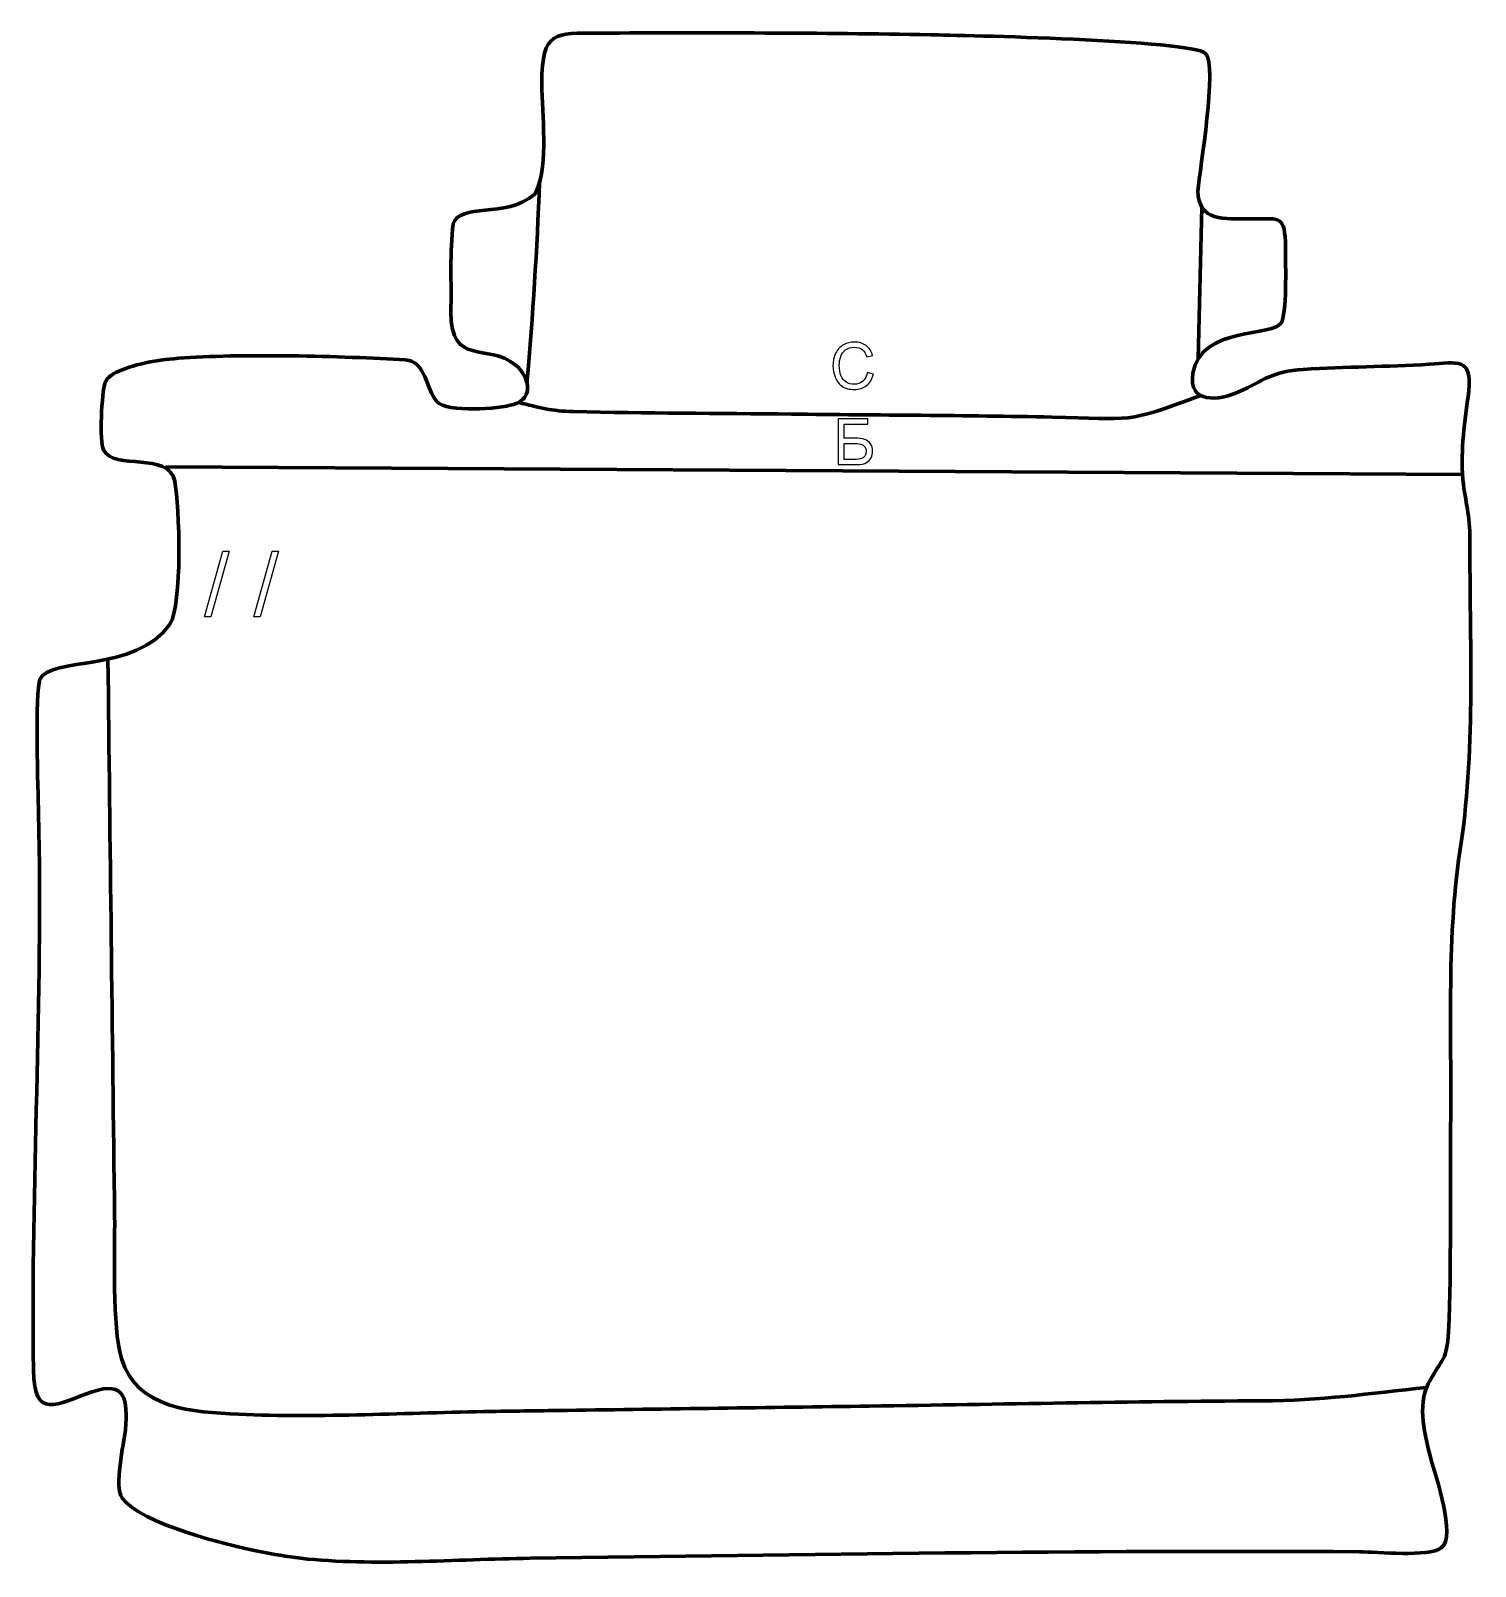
# Model space of a CAD drawing. Header units: millimetres. Extents: x -556 to 17, y 284 to 894.
import ezdxf

# ---------------------------------------------------------------- set-up
doc = ezdxf.new("R2010")
doc.units = ezdxf.units.MM
doc.header["$MEASUREMENT"] = 0
doc.layers.add('layer 2', color=7, linetype='Continuous')
doc.layers.add('layer 3', color=7, linetype='Continuous')

msp = doc.modelspace()

# ---------------------------------------------------------------- linework, layer by layer
at = {"layer": 'layer 2', "color": 142, "lineweight": 158}
for points in [[(-354.3575, 833.8134), (-355.3935, 806.7905), (-356.9527, 781.2411), (-359.3884, 754.3031)], [(-91.5562, 823.9199), (-91.5562, 823.9199), (-92.9888, 763.6643), (-92.9888, 763.6643)], [(11.9322, 717.7332), (11.9322, 717.7332), (-502.6705, 720.7615), (-502.6705, 720.7615)]]:
    msp.add_open_spline(points, degree=3, dxfattribs=at)
at = {"layer": 'layer 2', "color": 142}
for points, knots in [([(-224.2776, 758.1979), (-224.2776, 758.1979), (-221.8646, 757.5883), (-221.8646, 757.5883), (-221.8646, 757.5883), (-222.3684, 755.6114), (-223.2743, 754.1085), (-224.5824, 753.0714), (-224.5824, 753.0714), (-225.8905, 752.0342), (-227.4907, 751.5135), (-229.383, 751.5135), (-229.383, 751.5135), (-231.3388, 751.5135), (-232.9305, 751.9114), (-234.1582, 752.7115), (-234.1582, 752.7115), (-235.3859, 753.5074), (-236.3172, 754.6631), (-236.9564, 756.1744), (-236.9564, 756.1744), (-237.5957, 757.6899), (-237.9174, 759.3113), (-237.9174, 761.047), (-237.9174, 761.047), (-237.9174, 762.9393), (-237.5576, 764.5903), (-236.8337, 766), (-236.8337, 766), (-236.1098, 767.4097), (-235.0811, 768.4807), (-233.7476, 769.2131), (-233.7476, 769.2131), (-232.4141, 769.9454), (-230.9451, 770.3095), (-229.3449, 770.3095), (-229.3449, 770.3095), (-227.5246, 770.3095), (-225.9963, 769.8481), (-224.7602, 768.921), (-224.7602, 768.921), (-223.5198, 767.9939), (-222.6562, 766.6942), (-222.1694, 765.0178), (-222.1694, 765.0178), (-222.1694, 765.0178), (-224.5316, 764.459), (-224.5316, 764.459), (-224.5316, 764.459), (-224.9507, 765.7798), (-225.5645, 766.745), (-226.3646, 767.3462), (-226.3646, 767.3462), (-227.1647, 767.9515), (-228.1723, 768.2521), (-229.3872, 768.2521), (-229.3872, 768.2521), (-230.78, 768.2521), (-231.9484, 767.9177), (-232.884, 767.2488), (-232.884, 767.2488), (-233.8195, 766.5799), (-234.4799, 765.6782), (-234.8567, 764.5522), (-234.8567, 764.5522), (-235.2377, 763.4219), (-235.4282, 762.2577), (-235.4282, 761.0597), (-235.4282, 761.0597), (-235.4282, 759.5145), (-235.2038, 758.1641), (-234.7551, 757.0126), (-234.7551, 757.0126), (-234.3064, 755.8569), (-233.6079, 754.9975), (-232.6596, 754.426), (-232.6596, 754.426), (-231.7113, 753.8545), (-230.6869, 753.5709), (-229.582, 753.5709), (-229.582, 753.5709), (-228.2358, 753.5709), (-227.1012, 753.9604), (-226.1699, 754.7351), (-226.1699, 754.7351), (-225.2386, 755.514), (-224.6078, 756.6655), (-224.2776, 758.1979)], [0, 0, 0, 0, 0.04347826, 0.04347826, 0.04347826, 0.04347826, 0.08695652, 0.08695652, 0.08695652, 0.08695652, 0.13043478, 0.13043478, 0.13043478, 0.13043478, 0.17391304, 0.17391304, 0.17391304, 0.17391304, 0.2173913, 0.2173913, 0.2173913, 0.2173913, 0.26086957, 0.26086957, 0.26086957, 0.26086957, 0.30434783, 0.30434783, 0.30434783, 0.30434783, 0.34782609, 0.34782609, 0.34782609, 0.34782609, 0.39130435, 0.39130435, 0.39130435, 0.39130435, 0.43478261, 0.43478261, 0.43478261, 0.43478261, 0.47826087, 0.47826087, 0.47826087, 0.47826087, 0.52173913, 0.52173913, 0.52173913, 0.52173913, 0.56521739, 0.56521739, 0.56521739, 0.56521739, 0.60869565, 0.60869565, 0.60869565, 0.60869565, 0.65217391, 0.65217391, 0.65217391, 0.65217391, 0.69565217, 0.69565217, 0.69565217, 0.69565217, 0.73913043, 0.73913043, 0.73913043, 0.73913043, 0.7826087, 0.7826087, 0.7826087, 0.7826087, 0.82608696, 0.82608696, 0.82608696, 0.82608696, 0.86956522, 0.86956522, 0.86956522, 0.86956522, 0.91304348, 0.91304348, 0.91304348, 0.91304348, 1, 1, 1, 1]), ([(-235.8886, 739.9084), (-235.8886, 739.9084), (-224.0776, 739.9084), (-224.0776, 739.9084), (-224.0776, 739.9084), (-224.0776, 739.9084), (-224.0776, 737.7748), (-224.0776, 737.7748), (-224.0776, 737.7748), (-224.0776, 737.7748), (-233.4756, 737.7748), (-233.4756, 737.7748), (-233.4756, 737.7748), (-233.4756, 737.7748), (-233.4756, 732.1614), (-233.4756, 732.1614), (-233.4756, 732.1614), (-233.4756, 732.1614), (-229.1322, 732.1614), (-229.1322, 732.1614), (-229.1322, 732.1614), (-227.5278, 732.1614), (-226.2535, 732.009), (-225.3053, 731.7), (-225.3053, 731.7), (-224.357, 731.3952), (-223.5992, 730.8194), (-223.0277, 729.9685), (-223.0277, 729.9685), (-222.4562, 729.1219), (-222.1726, 728.1355), (-222.1726, 727.0094), (-222.1726, 727.0094), (-222.1726, 726.0908), (-222.3758, 725.2314), (-222.7864, 724.4356), (-222.7864, 724.4356), (-223.1971, 723.6355), (-223.8067, 722.9835), (-224.6195, 722.4798), (-224.6195, 722.4798), (-225.428, 721.976), (-226.8123, 721.722), (-228.7639, 721.722), (-228.7639, 721.722), (-228.7639, 721.722), (-235.8886, 721.722), (-235.8886, 721.722), (-235.8886, 721.722), (-235.8886, 721.722), (-235.8886, 739.9084), (-235.8886, 739.9084)], [0, 0, 0, 0, 0.07142857, 0.07142857, 0.07142857, 0.07142857, 0.14285714, 0.14285714, 0.14285714, 0.14285714, 0.21428571, 0.21428571, 0.21428571, 0.21428571, 0.28571429, 0.28571429, 0.28571429, 0.28571429, 0.35714286, 0.35714286, 0.35714286, 0.35714286, 0.42857143, 0.42857143, 0.42857143, 0.42857143, 0.5, 0.5, 0.5, 0.5, 0.57142857, 0.57142857, 0.57142857, 0.57142857, 0.64285714, 0.64285714, 0.64285714, 0.64285714, 0.71428571, 0.71428571, 0.71428571, 0.71428571, 0.78571429, 0.78571429, 0.78571429, 0.78571429, 0.85714286, 0.85714286, 0.85714286, 0.85714286, 1, 1, 1, 1]), ([(-233.4756, 723.7794), (-233.4756, 723.7794), (-228.6623, 723.7794), (-228.6623, 723.7794), (-228.6623, 723.7794), (-227.3627, 723.7794), (-226.389, 724.0419), (-225.7371, 724.571), (-225.7371, 724.571), (-225.0894, 725.1002), (-224.7634, 725.8918), (-224.7634, 726.9459), (-224.7634, 726.9459), (-224.7634, 727.6995), (-224.9497, 728.326), (-225.3222, 728.8298), (-225.3222, 728.8298), (-225.6947, 729.3335), (-226.2112, 729.668), (-226.8716, 729.8331), (-226.8716, 729.8331), (-227.5362, 729.9982), (-228.6665, 730.0786), (-230.2625, 730.0786), (-230.2625, 730.0786), (-230.2625, 730.0786), (-233.4756, 730.0786), (-233.4756, 730.0786), (-233.4756, 730.0786), (-233.4756, 730.0786), (-233.4756, 723.7794), (-233.4756, 723.7794)], [0, 0, 0, 0, 0.11111111, 0.11111111, 0.11111111, 0.11111111, 0.22222222, 0.22222222, 0.22222222, 0.22222222, 0.33333333, 0.33333333, 0.33333333, 0.33333333, 0.44444444, 0.44444444, 0.44444444, 0.44444444, 0.55555556, 0.55555556, 0.55555556, 0.55555556, 0.66666667, 0.66666667, 0.66666667, 0.66666667, 0.77777778, 0.77777778, 0.77777778, 0.77777778, 1, 1, 1, 1]), ([(-484.859, 661.2075), (-484.859, 661.2075), (-477.5565, 687.313), (-477.5565, 687.313), (-477.5565, 687.313), (-477.5565, 687.313), (-480.0377, 687.313), (-480.0377, 687.313), (-480.0377, 687.313), (-480.0377, 687.313), (-487.3402, 661.2075), (-487.3402, 661.2075), (-487.3402, 661.2075), (-487.3402, 661.2075), (-484.859, 661.2075), (-484.859, 661.2075)], [0, 0, 0, 0, 0.2, 0.2, 0.2, 0.2, 0.4, 0.4, 0.4, 0.4, 0.6, 0.6, 0.6, 0.6, 1, 1, 1, 1]), ([(-465.2564, 661.2075), (-465.2564, 661.2075), (-457.9539, 687.313), (-457.9539, 687.313), (-457.9539, 687.313), (-457.9539, 687.313), (-460.4351, 687.313), (-460.4351, 687.313), (-460.4351, 687.313), (-460.4351, 687.313), (-467.7376, 661.2075), (-467.7376, 661.2075), (-467.7376, 661.2075), (-467.7376, 661.2075), (-465.2564, 661.2075), (-465.2564, 661.2075)], [0, 0, 0, 0, 0.2, 0.2, 0.2, 0.2, 0.4, 0.4, 0.4, 0.4, 0.6, 0.6, 0.6, 0.6, 1, 1, 1, 1])]:
    msp.add_open_spline(points, degree=3, knots=knots, dxfattribs=at)
at = {"layer": 'layer 2', "color": 142, "lineweight": 158}
for points, knots in [([(-92.1045, 749.1667), (-121.7522, 737.7827), (-119.328, 739.8384), (-151.0026, 740.5248), (-151.0026, 740.5248), (-185.4731, 741.2718), (-219.9697, 741.3264), (-254.4469, 741.7351), (-254.4469, 741.7351), (-283.1723, 742.0775), (-312.2742, 742.0043), (-340.9436, 742.7106), (-340.9436, 742.7106), (-349.6178, 742.9242), (-354.4449, 744.3031), (-362.7117, 746.3637)], [0, 0, 0, 0, 0.2, 0.2, 0.2, 0.2, 0.4, 0.4, 0.4, 0.4, 0.6, 0.6, 0.6, 0.6, 1, 1, 1, 1]), ([(-2.304, 355.4632), (-25.1323, 352.9455), (-44.4271, 350.2259), (-67.6465, 350.1189), (-67.6465, 350.1189), (-119.4771, 349.8799), (-171.6533, 348.7435), (-223.5157, 348.0158), (-223.5157, 348.0158), (-263.4931, 347.4548), (-303.4704, 346.8939), (-343.4478, 346.3329), (-343.4478, 346.3329), (-353.4421, 346.1927), (-363.4365, 346.0524), (-373.4308, 345.9122), (-373.4308, 345.9122), (-406.2545, 345.3975), (-441.2439, 343.3538), (-473.8321, 344.7758), (-473.8321, 344.7758), (-491.8253, 345.7214), (-514.2219, 346.6234), (-520.2295, 366.885), (-520.2295, 366.885), (-524.1362, 380.061), (-522.7968, 408.2203), (-522.9882, 423.3897), (-522.9882, 423.3897), (-523.9183, 497.0944), (-524.7734, 570.8), (-525.6477, 644.5053)], [0, 0, 0, 0, 0.11111111, 0.11111111, 0.11111111, 0.11111111, 0.22222222, 0.22222222, 0.22222222, 0.22222222, 0.33333333, 0.33333333, 0.33333333, 0.33333333, 0.44444444, 0.44444444, 0.44444444, 0.44444444, 0.55555556, 0.55555556, 0.55555556, 0.55555556, 0.66666667, 0.66666667, 0.66666667, 0.66666667, 0.77777778, 0.77777778, 0.77777778, 0.77777778, 1, 1, 1, 1])]:
    msp.add_open_spline(points, degree=3, knots=knots, dxfattribs=at)
at = {"layer": 'layer 3', "color": 242, "lineweight": 158}
msp.add_open_spline([(-497.6769, 763.8724), (-507.0873, 763.1089), (-515.843, 761.462), (-522.5535, 758.2185), (-522.5535, 758.2185), (-524.7363, 757.1634), (-526.0113, 755.8365), (-526.7588, 754.2869), (-526.7588, 754.2869), (-528.1666, 750.2995), (-529.039, 730.6576), (-527.4667, 727.6022), (-527.4667, 727.6022), (-523.0489, 719.0175), (-501.6845, 727.2432), (-499.1277, 715.1222), (-499.1277, 715.1222), (-497.2064, 705.0521), (-496.0298, 666.1334), (-501.0662, 658.3069), (-501.0662, 658.3069), (-514.7952, 638.8332), (-548.6533, 645.7562), (-552.6343, 636.4193), (-552.6343, 636.4193), (-554.5961, 631.8182), (-553.3928, 591.8154), (-553.1742, 583.2232), (-553.1742, 583.2232), (-551.3528, 509.4732), (-556.2866, 435.7707), (-555.2135, 362.2541), (-555.2135, 362.2541), (-554.9214, 342.2384), (-546.2159, 348.7756), (-531.9405, 353.6506), (-531.9405, 353.6506), (-518.5812, 358.2128), (-517.8191, 350.5865), (-518.6257, 338.7686), (-518.6257, 338.7686), (-519.3614, 332.8191), (-523.2978, 316.115), (-519.973, 311.5388), (-519.973, 311.5388), (-512.4017, 301.1178), (-478.1115, 292.779), (-465.4731, 290.3102), (-465.4731, 290.3102), (-460.0337, 289.2477), (-454.6124, 288.3534), (-449.1225, 287.601), (-449.1225, 287.601), (-420.1595, 284.441), (-387.5058, 287.2387), (-358.0526, 287.6271), (-358.0526, 287.6271), (-248.5549, 289.0298), (-138.5085, 291.0079), (-29.0335, 290.1759), (-29.0335, 290.1759), (-21.9003, 290.1217), (-1.4797, 288.1196), (3.4933, 291.7312), (3.4933, 291.7312), (9.6407, 296.1959), (1.1115, 320.6707), (-0.6006, 327.0885), (-0.6006, 327.0885), (-3.0253, 336.1773), (-6.1146, 348.0843), (-1.6556, 356.8936), (-1.6556, 356.8936), (-1.6556, 356.8936), (-1.0621, 358.066), (-1.0621, 358.066), (-1.0621, 358.066), (3.7806, 366.7628), (5.6596, 365.9462), (6.3685, 377.5446), (6.3685, 377.5446), (7.5875, 404.3809), (6.8126, 432.1481), (7.2091, 459.1765), (7.2091, 459.1765), (7.6466, 496.2859), (5.3789, 534.958), (11.4163, 571.5996), (11.4163, 571.5996), (16.9788, 610.7807), (14.7717, 652.1214), (14.8274, 691.7161), (14.8274, 691.7161), (14.8418, 701.9587), (13.1139, 706.2641), (12.079, 715.5905), (12.079, 715.5905), (11.051, 728.5475), (12.7935, 738.3428), (14.4375, 750.9616), (14.4375, 750.9616), (15.6901, 764.3442), (9.8959, 762.2089), (-1.2881, 761.504), (-1.2881, 761.504), (-17.9276, 760.5252), (-34.6778, 760.4754), (-51.2165, 759.4747), (-51.2165, 759.4747), (-63.8966, 758.7074), (-66.782, 755.058), (-76.9806, 750.5224), (-76.9806, 750.5224), (-84.5561, 747.1533), (-97.2435, 745.5384), (-95.0512, 758.0227), (-95.0512, 758.0227), (-91.6996, 777.1087), (-62.9701, 772.0338), (-59.7558, 778.305), (-59.7558, 778.305), (-57.6538, 784.7185), (-58.386, 802.5757), (-58.3765, 810.1584), (-58.3765, 810.1584), (-58.7972, 821.3398), (-61.8685, 819.0435), (-72.7993, 819.2093), (-72.7993, 819.2093), (-82.2546, 819.2352), (-93.0192, 817.9705), (-93.0738, 830.3698), (-93.0738, 830.3698), (-92.3662, 838.9857), (-85.2355, 880.1421), (-90.1286, 884.9099), (-90.1286, 884.9099), (-95.544, 890.1865), (-187.8917, 892.0737), (-199.1952, 892.2839), (-199.1952, 892.2839), (-243.082, 893.1001), (-286.9603, 893.1186), (-330.8516, 892.9528), (-330.8516, 892.9528), (-348.3841, 892.8889), (-353.3693, 893.8988), (-353.4689, 873.1714), (-353.4689, 873.1714), (-353.5336, 859.7032), (-350.5007, 842.1285), (-355.7761, 829.6596), (-355.7761, 829.6596), (-355.7761, 829.6596), (-356.3171, 828.8998), (-356.3171, 828.8998), (-356.3171, 828.8998), (-367.929, 819.2549), (-386.2811, 825.6754), (-388.5767, 817.2158), (-388.5767, 817.2158), (-390.134, 806.2197), (-389.2017, 793.606), (-389.5638, 782.2764), (-389.5638, 782.2764), (-389.548, 760.4186), (-375.1502, 770.1537), (-363.9831, 761.338), (-363.9831, 761.338), (-358.7804, 757.2308), (-356.0669, 748.1233), (-364.7463, 745.5361), (-364.7463, 745.5361), (-370.467, 743.8309), (-390.8961, 742.1925), (-395.1252, 746.7632), (-395.1252, 746.7632), (-399.6087, 751.6088), (-399.2333, 762.6904), (-407.622, 763.22), (-407.622, 763.22), (-432.0845, 764.7644), (-473.9625, 765.7963), (-497.6769, 763.8724)], degree=3, knots=[0, 0, 0, 0, 0.0212766, 0.0212766, 0.0212766, 0.0212766, 0.04255319, 0.04255319, 0.04255319, 0.04255319, 0.06382979, 0.06382979, 0.06382979, 0.06382979, 0.08510638, 0.08510638, 0.08510638, 0.08510638, 0.10638298, 0.10638298, 0.10638298, 0.10638298, 0.12765957, 0.12765957, 0.12765957, 0.12765957, 0.14893617, 0.14893617, 0.14893617, 0.14893617, 0.17021277, 0.17021277, 0.17021277, 0.17021277, 0.19148936, 0.19148936, 0.19148936, 0.19148936, 0.21276596, 0.21276596, 0.21276596, 0.21276596, 0.23404255, 0.23404255, 0.23404255, 0.23404255, 0.25531915, 0.25531915, 0.25531915, 0.25531915, 0.27659574, 0.27659574, 0.27659574, 0.27659574, 0.29787234, 0.29787234, 0.29787234, 0.29787234, 0.31914894, 0.31914894, 0.31914894, 0.31914894, 0.34042553, 0.34042553, 0.34042553, 0.34042553, 0.36170213, 0.36170213, 0.36170213, 0.36170213, 0.38297872, 0.38297872, 0.38297872, 0.38297872, 0.40425532, 0.40425532, 0.40425532, 0.40425532, 0.42553191, 0.42553191, 0.42553191, 0.42553191, 0.44680851, 0.44680851, 0.44680851, 0.44680851, 0.46808511, 0.46808511, 0.46808511, 0.46808511, 0.4893617, 0.4893617, 0.4893617, 0.4893617, 0.5106383, 0.5106383, 0.5106383, 0.5106383, 0.53191489, 0.53191489, 0.53191489, 0.53191489, 0.55319149, 0.55319149, 0.55319149, 0.55319149, 0.57446809, 0.57446809, 0.57446809, 0.57446809, 0.59574468, 0.59574468, 0.59574468, 0.59574468, 0.61702128, 0.61702128, 0.61702128, 0.61702128, 0.63829787, 0.63829787, 0.63829787, 0.63829787, 0.65957447, 0.65957447, 0.65957447, 0.65957447, 0.68085106, 0.68085106, 0.68085106, 0.68085106, 0.70212766, 0.70212766, 0.70212766, 0.70212766, 0.72340426, 0.72340426, 0.72340426, 0.72340426, 0.74468085, 0.74468085, 0.74468085, 0.74468085, 0.76595745, 0.76595745, 0.76595745, 0.76595745, 0.78723404, 0.78723404, 0.78723404, 0.78723404, 0.80851064, 0.80851064, 0.80851064, 0.80851064, 0.82978723, 0.82978723, 0.82978723, 0.82978723, 0.85106383, 0.85106383, 0.85106383, 0.85106383, 0.87234043, 0.87234043, 0.87234043, 0.87234043, 0.89361702, 0.89361702, 0.89361702, 0.89361702, 0.91489362, 0.91489362, 0.91489362, 0.91489362, 0.93617021, 0.93617021, 0.93617021, 0.93617021, 0.95744681, 0.95744681, 0.95744681, 0.95744681, 1, 1, 1, 1], dxfattribs=at)

doc.saveas('drawing.dxf')
